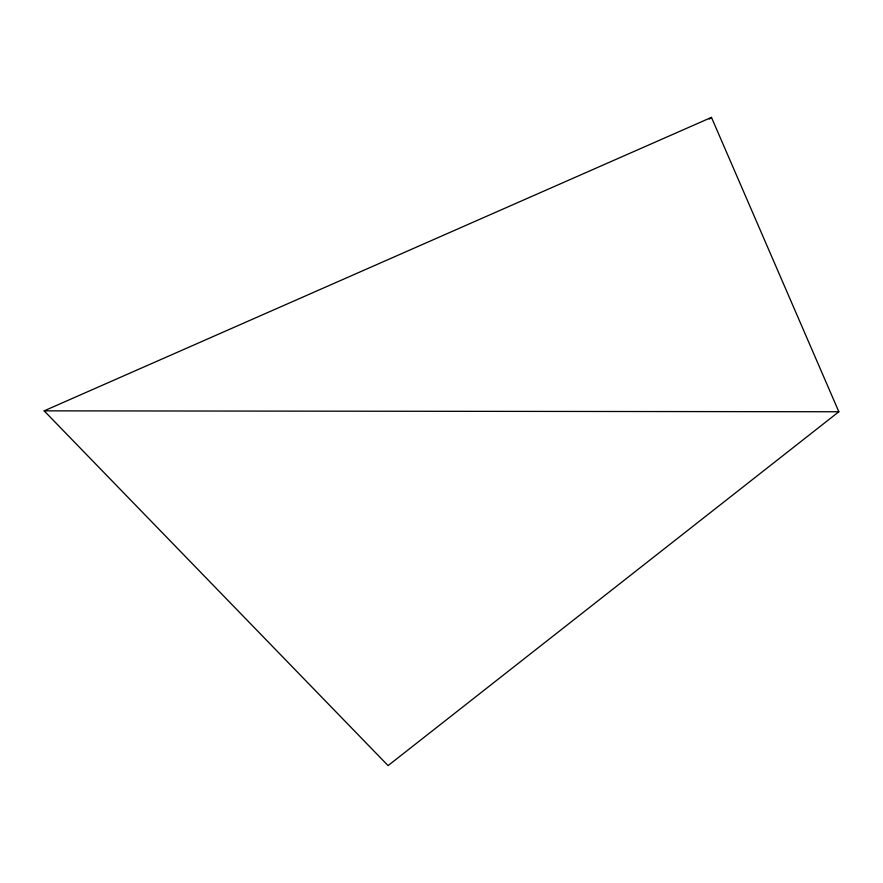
<?xml version="1.0" encoding="UTF-8"?>
<svg xmlns="http://www.w3.org/2000/svg" width="883" height="883" viewBox="0 0 883 883"><rect width="100%" height="100%" fill="white"/><g stroke="black" fill="none" stroke-linecap="round" stroke-linejoin="round"><path stroke-width="1.32" d="M709.303 119.095L711.466 117.395L838.85 411.754L388.079 765.605L44.15 410.849L711.466 117.395M44.15 410.849L838.85 411.754"/></g></svg>
